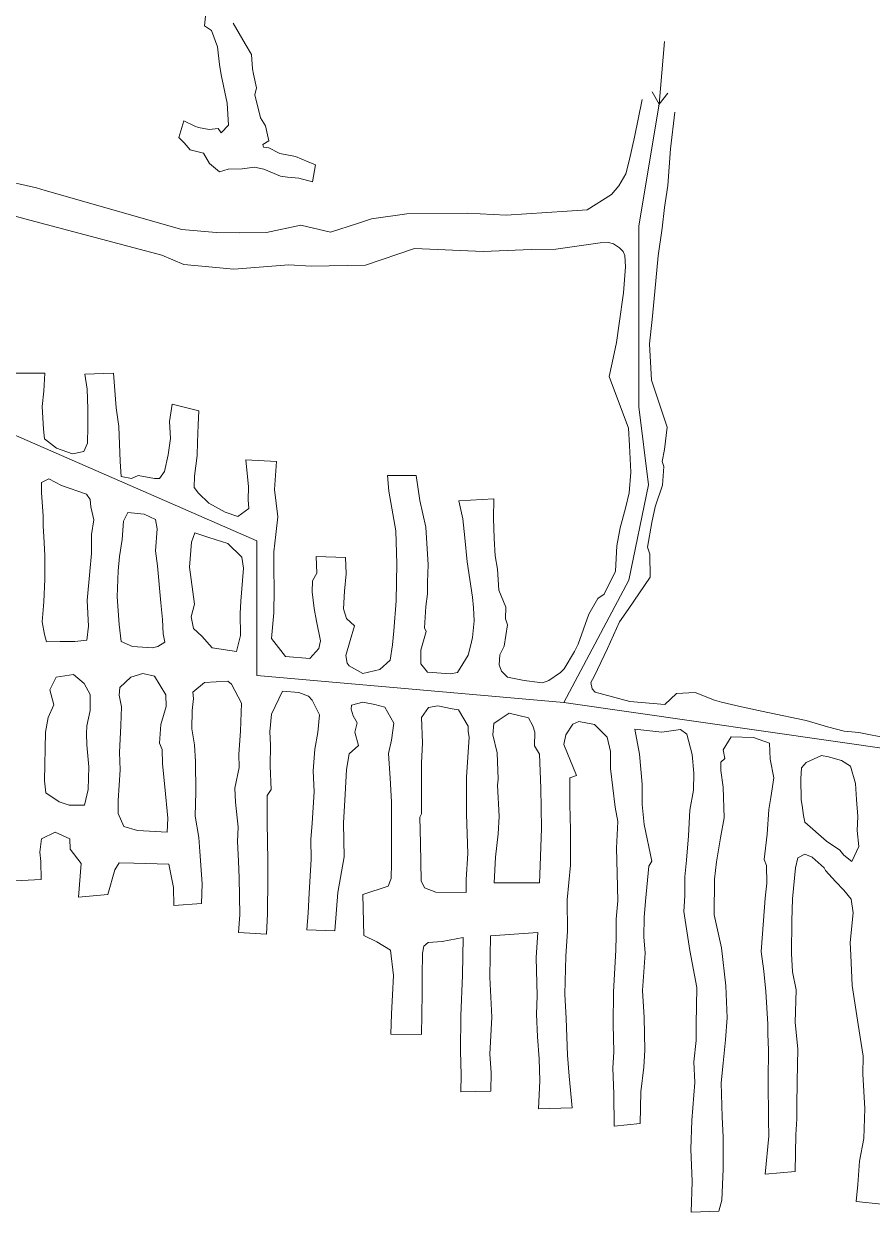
# Model space of a CAD drawing. Header units: metres. Extents: x 539110 to 539811, y 4477565 to 4477875.
# Drawn here: x 539428.6 to 539563.7, y 4477565.4 to 4477754.6 of the extents above; entities that cross this region are included whole.
import ezdxf

# ---------------------------------------------------------------- set-up
doc = ezdxf.new("R2010")
doc.units = ezdxf.units.M
for name, color, linetype, lineweight in [('GEOFENCE', 3, 'Continuous', 0), ('INIT_COORD', 5, 'Continuous', 0), ('KAT_1420', 15, 'Continuous', 0), ('KAT_1430', 225, 'Continuous', 0), ('TEXT_BLUE', 152, 'Continuous', 0)]:
    doc.layers.add(name, color=color, linetype=linetype, lineweight=lineweight)

# ---------------------------------------------------------------- blocks, each defined once
blk = doc.blocks.new('162')
at = {"layer": 'TEXT_BLUE'}
for p, q in [((0, 2.1875, 1435.6234), (0, -2.8125, 1435.6234)), ((0, -2.8125, 1435.6234), (-0.625, -1.875, 1435.6234)), ((0, -2.8125, 1435.6234), (0.625, -1.875, 1435.6234))]:
    blk.add_line(p, q, dxfattribs=at)

msp = doc.modelspace()

# ---------------------------------------------------------------- linework, layer by layer
at = {"layer": 'GEOFENCE'}
for p, q in [((539529.8, 4477741.77, 2871.25), (539526.6, 4477722.41, 1437.72)), ((539526.6, 4477722.41, 1437.72), (539526.55, 4477693.6)), ((539465.73, 4477672.24), (539391.9, 4477704.48)), ((539526.55, 4477693.6), (539528.13, 4477681.16)), ((539524.96, 4477665.99, 1431.37), (539528.13, 4477681.16)), ((539465.73, 4477650.83), (539465.73, 4477672.24)), ((539514.64, 4477646.54), (539524.96, 4477665.99, 1431.37)), ((539514.64, 4477646.54), (539465.73, 4477650.83)), ((539514.64, 4477646.54), (539569.26, 4477638.67))]:
    msp.add_line(p, q, dxfattribs=at)
at = {"layer": 'INIT_COORD'}
msp.add_point((539529.72, 4477741.51, 1440.03), dxfattribs=at)
at = {"layer": 'KAT_1420'}
for p, q in [((539457.71, 4477757.32, 1426.27), (539457.39, 4477754.24, 1426.45)), ((539457.39, 4477754.24, 1426.45), (539458.51, 4477753.49, 1426.55)), ((539463.89, 4477751.37, 1427.25), (539461.99, 4477754.64, 1426.57)), ((539458.51, 4477753.49, 1426.55), (539459.48, 4477750.92, 1426.95)), ((539459.48, 4477750.92, 1426.95), (539459.78, 4477748.09, 1427.5)), ((539464.88, 4477749.67, 1427.42), (539463.89, 4477751.37, 1427.25)), ((539465.04, 4477747.42, 1427.65), (539464.88, 4477749.67, 1427.42)), ((539459.78, 4477748.09, 1427.5), (539460.08, 4477746.45, 1429.72)), ((539465.23, 4477746.53, 1427.93), (539465.04, 4477747.42, 1427.65)), ((539460.08, 4477746.45, 1429.72), (539461.04, 4477741.93, 1428.2)), ((539465.66, 4477744.37, 1428.13), (539465.23, 4477746.53, 1427.93)), ((539465.41, 4477743.27, 1428.2), (539465.66, 4477744.37, 1428.13)), ((539466.3, 4477739.57, 1428.4), (539465.41, 4477743.27, 1428.2)), ((539461.24, 4477738.41, 1428.76), (539461.04, 4477741.93, 1428.2)), ((539453.32, 4477736.49, 1428.9), (539454.12, 4477739.11, 1428.9)), ((539454.12, 4477739.11, 1428.9), (539455.86, 4477738.29, 1429.18)), ((539467.1, 4477738.33, 1438.5), (539466.3, 4477739.57, 1428.4)), ((539455.86, 4477738.29, 1429.18), (539456.46, 4477738.06, 1429.07)), ((539458.14, 4477737.72, 1428.94), (539456.46, 4477738.06, 1429.07)), ((539459.57, 4477737.9, 1428.88), (539458.14, 4477737.72, 1428.94)), ((539460.07, 4477737.22, 1428.76), (539459.57, 4477737.9, 1428.88)), ((539460.07, 4477737.22, 1428.76), (539461.24, 4477738.41, 1428.76)), ((539467.67, 4477735.96, 1428.3), (539467.1, 4477738.33, 1438.5)), ((539454.17, 4477735.6, 1428.9), (539453.32, 4477736.49, 1428.9)), ((539455.11, 4477734.51, 1428.8), (539454.17, 4477735.6, 1428.9)), ((539466.72, 4477735.34, 1428.3), (539467.67, 4477735.96, 1428.3)), ((539466.72, 4477735.34, 1428.3), (539466.8, 4477734.94, 1428.58)), ((539457.22, 4477733.97, 1428.8), (539455.11, 4477734.51, 1428.8)), ((539458.21, 4477732.32, 1428.8), (539457.22, 4477733.97, 1428.8)), ((539466.8, 4477734.94, 1428.58), (539467.64, 4477734.82, 1428.55)), ((539467.64, 4477734.82, 1428.55), (539469.41, 4477733.93, 1428.55)), ((539469.41, 4477733.93, 1428.55), (539471.91, 4477733.42, 1428.55)), ((539471.91, 4477733.42, 1428.55), (539473.94, 4477732.61, 1428.55)), ((539414.81, 4477732.06, 1428.09), (539430.65, 4477728.45, 1429.79)), ((539459.78, 4477730.98, 1428.76), (539458.21, 4477732.32, 1428.8)), ((539465.37, 4477731.72, 1428.55), (539463.4, 4477731.46, 1428.76)), ((539466.83, 4477731.43, 1428.55), (539465.37, 4477731.72, 1428.55)), ((539475.1, 4477732.1, 1428.55), (539473.94, 4477732.61, 1428.55)), ((539474.6, 4477729.41, 1428.55), (539475.1, 4477732.1, 1428.55)), ((539461.15, 4477731.4, 1428.76), (539459.78, 4477730.98, 1428.76)), ((539463.4, 4477731.46, 1428.76), (539461.15, 4477731.4, 1428.76)), ((539469.49, 4477730.3, 1428.55), (539466.83, 4477731.43, 1428.55)), ((539470.6, 4477730.13, 1428.55), (539469.49, 4477730.3, 1428.55)), ((539472.42, 4477730, 1428.65), (539470.6, 4477730.13, 1428.55)), ((539472.42, 4477730, 1428.65), (539474.6, 4477729.41, 1428.55)), ((539432.05, 4477728.05, 1430.01), (539430.65, 4477728.45, 1429.79)), ((539429.59, 4477723.32, 1430.06), (539421.86, 4477725.38, 1428.97)), ((539427.21, 4477698.96, 1427.15), (539431.99, 4477698.97, 1427.06)), ((539431.99, 4477698.97, 1427.06), (539431.84, 4477696.08, 1427.07)), ((539438.36, 4477698.77, 1427.1), (539442.9, 4477698.95, 1427.34)), ((539438.74, 4477696.41, 1427.27), (539438.36, 4477698.77, 1427.1)), ((539442.9, 4477698.95, 1427.34), (539443.33, 4477693.45, 1427.17)), ((539524.91, 4477690.19, 1434.05), (539521.85, 4477698.43, 1433.35)), ((539531.1, 4477690.35, 1434.1), (539528.59, 4477697.81, 1433.23)), ((539431.84, 4477696.08, 1427.07), (539431.57, 4477693.63, 1427.21)), ((539438.83, 4477693.25, 1427.41), (539438.74, 4477696.41, 1427.27)), ((539451.81, 4477691.23, 1427.44), (539452.28, 4477693.99, 1427.26)), ((539452.28, 4477693.99, 1427.26), (539456.52, 4477692.94, 1427.37)), ((539431.74, 4477690.05, 1427.1), (539431.57, 4477693.63, 1427.21)), ((539438.84, 4477690.46, 1427.46), (539438.83, 4477693.25, 1427.41)), ((539443.33, 4477693.45, 1427.17), (539443.76, 4477690.45, 1427.46)), ((539456.52, 4477692.94, 1427.37), (539456.37, 4477690.73, 1427.35)), ((539431.92, 4477688.49, 1427.23), (539431.74, 4477690.05, 1427.1)), ((539438.76, 4477687.83, 1427.19), (539438.84, 4477690.46, 1427.46)), ((539443.96, 4477684.91, 1427.81), (539443.76, 4477690.45, 1427.46)), ((539452, 4477688.57, 1427.11), (539451.81, 4477691.23, 1427.44)), ((539456.29, 4477687.96, 1427.21), (539456.37, 4477690.73, 1427.35)), ((539525.1, 4477687.44, 1432.85), (539524.91, 4477690.19, 1434.05)), ((539531.1, 4477690.35, 1434.1), (539530.66, 4477686.81, 1432.85)), ((539433.83, 4477687.01, 1427.29), (539431.92, 4477688.49, 1427.23)), ((539451.61, 4477685.96, 1427.2), (539452, 4477688.57, 1427.11)), ((539436.37, 4477686.08, 1427.37), (539433.83, 4477687.01, 1427.29)), ((539438.17, 4477686.49, 1427.15), (539436.37, 4477686.08, 1427.37)), ((539438.17, 4477686.49, 1427.15), (539438.76, 4477687.83, 1427.19)), ((539456.29, 4477687.96, 1427.21), (539456.21, 4477685.83, 1427.53)), ((539525.3, 4477683.18, 1432.85), (539525.1, 4477687.44, 1432.85)), ((539530.66, 4477686.81, 1432.85), (539530.27, 4477684.87, 1432.85)), ((539444.12, 4477682.51, 1427.36), (539443.96, 4477684.91, 1427.81)), ((539451.61, 4477685.96, 1427.2), (539451.01, 4477683.29, 1427.2)), ((539456.21, 4477685.83, 1427.53), (539455.79, 4477682.56, 1427.57)), ((539464.41, 4477680.83, 1428.24), (539464.01, 4477685.13, 1428.11)), ((539464.01, 4477685.13, 1428.11), (539468.89, 4477684.86, 1428)), ((539468.89, 4477684.86, 1428), (539468.57, 4477680.44, 1428.26)), ((539530.27, 4477684.87, 1432.85), (539530.54, 4477684.11, 1432.85)), ((539445.77, 4477682.19, 1427.36), (539444.12, 4477682.51, 1427.36)), ((539446.82, 4477682.64, 1427.36), (539445.77, 4477682.19, 1427.36)), ((539449.45, 4477682.16, 1427.36), (539446.82, 4477682.64, 1427.36)), ((539451.01, 4477683.29, 1427.2), (539450.22, 4477682.2, 1427.36)), ((539455.79, 4477682.56, 1427.57), (539455.77, 4477680.77, 1427.35)), ((539486.77, 4477680.15, 1428.37), (539486.56, 4477682.68, 1428.23)), ((539486.56, 4477682.68, 1428.23), (539491.1, 4477682.66, 1428.24)), ((539491.1, 4477682.66, 1428.24), (539491.71, 4477678.67, 1428.29)), ((539525.03, 4477679.89, 1432.85), (539525.3, 4477683.18, 1432.85)), ((539530.54, 4477684.11, 1432.85), (539530.34, 4477681.13, 1432.85)), ((539431.44, 4477681.54, 1427.15), (539431.42, 4477679.88, 1427.17)), ((539432.62, 4477682.14, 1427.14), (539431.44, 4477681.54, 1427.15)), ((539434.65, 4477681.04, 1427.3), (539432.62, 4477682.14, 1427.14)), ((539438.62, 4477679.67, 1427.42), (539434.65, 4477681.04, 1427.3)), ((539450.22, 4477682.2, 1427.36), (539449.45, 4477682.16, 1427.36)), ((539455.77, 4477680.77, 1427.35), (539456.44, 4477679.85, 1428.2)), ((539464.35, 4477678.77, 1428.09), (539464.41, 4477680.83, 1428.24)), ((539468.57, 4477680.44, 1428.26), (539469.06, 4477676.08, 1428.22)), ((539530.34, 4477681.13, 1432.85), (539529.17, 4477677.69, 1432.56)), ((539431.42, 4477679.88, 1427.17), (539431.72, 4477676.21, 1427.34)), ((539439.17, 4477678.85, 1427.39), (539438.62, 4477679.67, 1427.42)), ((539439.3, 4477677.66, 1427.22), (539439.17, 4477678.85, 1427.39)), ((539456.44, 4477679.85, 1428.2), (539458.12, 4477678.25, 1428.2)), ((539464.44, 4477677.41, 1428.19), (539464.35, 4477678.77, 1428.09)), ((539487.89, 4477673.86, 1428.26), (539486.77, 4477680.15, 1428.37)), ((539491.71, 4477678.67, 1428.29), (539492.67, 4477674.42, 1428.26)), ((539497.93, 4477678.64, 1428.74), (539503.49, 4477678.94, 1428.62)), ((539498.57, 4477675.78, 1428.75), (539497.93, 4477678.64, 1428.74)), ((539503.49, 4477678.94, 1428.62), (539503.45, 4477675.85, 1428.52)), ((539524.43, 4477677.47, 1432.51), (539525.03, 4477679.89, 1432.85)), ((539439.77, 4477675.62, 1427.45), (539439.3, 4477677.66, 1427.22)), ((539444.53, 4477675.39, 1427.45), (539445.22, 4477676.75, 1427.36)), ((539445.22, 4477676.75, 1427.36), (539447.78, 4477676.52, 1427.36)), ((539458.12, 4477678.25, 1428.2), (539460.7, 4477676.81, 1428.2)), ((539460.7, 4477676.81, 1428.2), (539462.7, 4477676.13, 1428.35)), ((539462.7, 4477676.13, 1428.35), (539464.44, 4477677.41, 1428.19)), ((539523.61, 4477674.3, 1432.24), (539524.43, 4477677.47, 1432.51)), ((539529.17, 4477677.69, 1432.56), (539528.64, 4477675.16, 1432.35)), ((539431.7, 4477674.59, 1427.34), (539431.72, 4477676.21, 1427.34)), ((539439.77, 4477675.62, 1427.45), (539439.39, 4477673.29, 1427.45)), ((539444.31, 4477672.45, 1427.45), (539444.53, 4477675.39, 1427.45)), ((539447.78, 4477676.52, 1427.36), (539449.58, 4477675.64, 1427.36)), ((539449.58, 4477675.64, 1427.36), (539449.89, 4477674.17, 1427.36)), ((539469.06, 4477676.08, 1428.22), (539468.75, 4477673.27, 1428.42)), ((539498.88, 4477672.74, 1428.49), (539498.57, 4477675.78, 1428.75)), ((539503.45, 4477675.85, 1428.52), (539503.54, 4477672.64, 1428.44)), ((539528.64, 4477675.16, 1432.35), (539527.95, 4477671.23, 1432.02)), ((539431.8, 4477672.94, 1427.3), (539431.7, 4477674.59, 1427.34)), ((539431.8, 4477672.94, 1427.3), (539432, 4477669.94, 1427.14)), ((539439.39, 4477673.29, 1427.45), (539439.43, 4477670.25, 1427.45)), ((539449.89, 4477674.17, 1427.36), (539449.61, 4477670.67, 1427.3)), ((539455.85, 4477673.53, 1428), (539455.36, 4477672.07, 1427.35)), ((539458.1, 4477672.77, 1428.2), (539455.85, 4477673.53, 1428)), ((539468.75, 4477673.27, 1428.42), (539468.46, 4477670.49, 1428.45)), ((539488.03, 4477668.58, 1428.26), (539487.89, 4477673.86, 1428.26)), ((539492.67, 4477674.42, 1428.26), (539493.03, 4477668.46, 1428.16)), ((539523.05, 4477671.48, 1431.77), (539523.61, 4477674.3, 1432.24)), ((539443.85, 4477669.77, 1427.45), (539444.31, 4477672.45, 1427.45)), ((539455.36, 4477672.07, 1427.35), (539455.01, 4477668.05, 1427.28)), ((539461.11, 4477671.84, 1428.49), (539458.1, 4477672.77, 1428.2)), ((539463.37, 4477669.67, 1428.5), (539461.11, 4477671.84, 1428.49)), ((539499.22, 4477668.9, 1428.4), (539498.88, 4477672.74, 1428.49)), ((539503.54, 4477672.64, 1428.44), (539503.7, 4477669.86, 1428.38)), ((539522.85, 4477667.42, 1431.46), (539523.05, 4477671.48, 1431.77)), ((539527.95, 4477671.23, 1432.02), (539528.32, 4477670.15, 1431.84)), ((539432, 4477669.94, 1427.14), (539431.99, 4477666.15, 1427.16)), ((539439.43, 4477670.25, 1427.45), (539439.15, 4477667.37, 1427.45)), ((539443.66, 4477667.46, 1427.45), (539443.85, 4477669.77, 1427.45)), ((539449.91, 4477668.3, 1427.45), (539449.61, 4477670.67, 1427.3)), ((539463.6, 4477667.88, 1428.42), (539463.37, 4477669.67, 1428.5)), ((539468.46, 4477670.49, 1428.45), (539468.42, 4477667.83, 1428.26)), ((539475.32, 4477667.11, 1428.65), (539475.18, 4477669.75, 1428.35)), ((539475.18, 4477669.75, 1439.16), (539479.85, 4477669.62, 1428.5)), ((539479.85, 4477669.62, 1428.5), (539479.97, 4477667, 1428.68)), ((539503.7, 4477669.86, 1428.38), (539504.09, 4477667.73, 1428.3)), ((539528.32, 4477670.15, 1431.84), (539528.37, 4477666.47, 1431.38)), ((539439.15, 4477667.37, 1427.45), (539438.72, 4477662.74, 1427.47)), ((539443.52, 4477663.36, 1427.32), (539443.66, 4477667.46, 1427.45)), ((539449.91, 4477668.3, 1427.45), (539450.44, 4477662.37, 1427.32)), ((539455.81, 4477662.2, 1427.29), (539455.01, 4477668.05, 1427.28)), ((539463.21, 4477662.65, 1428.46), (539463.6, 4477667.88, 1428.42)), ((539468.42, 4477667.83, 1428.26), (539468.5, 4477664.47, 1428.24)), ((539487.92, 4477662.68, 1428.32), (539488.03, 4477668.58, 1428.26)), ((539493.03, 4477668.46, 1428.16), (539492.93, 4477665.67, 1428.21)), ((539500.08, 4477663.27, 1428.74), (539499.22, 4477668.9, 1428.4)), ((539504.09, 4477667.73, 1428.3), (539504.26, 4477664.38, 1428.74)), ((539521.06, 4477663.74, 1431.08), (539522.85, 4477667.42, 1431.46)), ((539431.99, 4477666.15, 1427.16), (539431.82, 4477662.57, 1427.39)), ((539474.54, 4477664.16, 1428.49), (539474.62, 4477665.89, 1428.55)), ((539474.62, 4477665.89, 1428.55), (539475.32, 4477667.11, 1428.65)), ((539479.97, 4477667, 1428.68), (539479.72, 4477664.23, 1428.56)), ((539492.93, 4477665.67, 1428.21), (539492.93, 4477663.84, 1428.23)), ((539528.37, 4477666.47, 1431.38), (539524.89, 4477661.32, 1431.12)), ((539468.5, 4477664.47, 1428.24), (539468.42, 4477660.79, 1428.05)), ((539474.87, 4477661.5, 1428.52), (539474.54, 4477664.16, 1428.49)), ((539479.72, 4477664.23, 1428.56), (539479.56, 4477661.43, 1428.65)), ((539492.93, 4477663.84, 1428.23), (539492.64, 4477661.78, 1428.35)), ((539505.41, 4477661.69, 1428.56), (539504.26, 4477664.38, 1428.74)), ((539520.07, 4477663.05, 1430.91), (539521.06, 4477663.74, 1431.08)), ((539431.82, 4477662.57, 1427.39), (539431.57, 4477659.38, 1427.35)), ((539438.93, 4477658.68, 1427.31), (539438.72, 4477662.74, 1427.47)), ((539443.52, 4477663.36, 1427.32), (539443.83, 4477658.95, 1427.49)), ((539450.44, 4477662.37, 1427.32), (539450.72, 4477659.75, 1427.3)), ((539455.3, 4477660.14, 1427.41), (539455.81, 4477662.2, 1427.29)), ((539463.11, 4477660.67, 1428.05), (539463.21, 4477662.65, 1428.46)), ((539474.87, 4477661.5, 1428.52), (539475.23, 4477659.47, 1428.61)), ((539487.55, 4477657.93, 1428.41), (539487.92, 4477662.68, 1428.32)), ((539492.64, 4477661.78, 1428.35), (539492.46, 4477658.41, 1428.54)), ((539500.08, 4477663.27, 1428.74), (539500.24, 4477661.6, 1443.56)), ((539500.37, 4477659.52, 1428.45), (539500.24, 4477661.6, 1428.28)), ((539505.41, 4477661.69, 1428.56), (539505.34, 4477659.85, 1428.31)), ((539518.63, 4477660.6, 1430.74), (539520.07, 4477663.05, 1430.91)), ((539450.72, 4477659.75, 1427.3), (539450.84, 4477657.47, 1427.37)), ((539455.64, 4477658.29, 1427.37), (539455.3, 4477660.14, 1427.41)), ((539463.13, 4477657.18, 1428.05), (539463.11, 4477660.67, 1428.05)), ((539468.42, 4477660.79, 1428.05), (539468.06, 4477656.71, 1428.05)), ((539480, 4477659.9, 1428.59), (539479.56, 4477661.43, 1428.65)), ((539481.28, 4477658.74, 1428.79), (539480, 4477659.9, 1428.59)), ((539505.34, 4477659.85, 1428.31), (539505.64, 4477658.87, 1428.3)), ((539516.94, 4477655.82, 1429.3), (539518.63, 4477660.6, 1430.74)), ((539524.89, 4477661.32, 1431.12), (539523.51, 4477659.37, 1430.8)), ((539431.57, 4477659.38, 1427.35), (539431.93, 4477657.32, 1427.43)), ((539438.64, 4477656.44, 1427.38), (539438.93, 4477658.68, 1427.31)), ((539444.12, 4477656.23, 1427.45), (539443.83, 4477658.95, 1427.49)), ((539455.64, 4477658.29, 1427.37), (539456.97, 4477657.08, 1427.34)), ((539475.23, 4477659.47, 1428.61), (539475.88, 4477656.32, 1428.46)), ((539480.61, 4477656.4, 1428.76), (539481.28, 4477658.74, 1428.79)), ((539487.33, 4477655.7, 1428.71), (539487.55, 4477657.93, 1428.41)), ((539492.73, 4477657.83, 1428.41), (539491.88, 4477654.86, 1428.82)), ((539492.46, 4477658.41, 1428.54), (539492.73, 4477657.83, 1428.41)), ((539500.06, 4477656.87, 1428.34), (539500.37, 4477659.52, 1428.45)), ((539505.64, 4477658.87, 1428.3), (539505.13, 4477655.49, 1429.63)), ((539521.58, 4477655.11, 1430.31), (539523.51, 4477659.37, 1430.8)), ((539432.25, 4477656.18, 1427.43), (539431.93, 4477657.32, 1427.43)), ((539434.4, 4477656.21, 1427.52), (539432.25, 4477656.18, 1427.43)), ((539436.74, 4477656.23, 1427.6), (539434.4, 4477656.21, 1427.52)), ((539438.64, 4477656.44, 1427.38), (539436.74, 4477656.23, 1427.6)), ((539445.93, 4477655.46, 1427.36), (539444.12, 4477656.23, 1427.45)), ((539451.11, 4477656.1, 1427.24), (539449.95, 4477655.46, 1427.23)), ((539451.11, 4477656.1, 1427.24), (539450.84, 4477657.47, 1427.37)), ((539458.62, 4477655.23, 1427.37), (539456.97, 4477657.08, 1427.34)), ((539462.49, 4477654.65, 1428.1), (539463.13, 4477657.18, 1428.05)), ((539468.06, 4477656.71, 1428.05), (539470.29, 4477653.83, 1427.85)), ((539475.88, 4477656.32, 1428.46), (539475.63, 4477655.12, 1428.36)), ((539479.92, 4477654, 1428.6), (539480.61, 4477656.4, 1428.76)), ((539499.79, 4477655.49, 1428.62), (539500.06, 4477656.87, 1428.34)), ((539516.32, 4477654.65, 1430.11), (539516.94, 4477655.82, 1429.3)), ((539445.93, 4477655.46, 1427.36), (539449.1, 4477655.22, 1427.18)), ((539449.95, 4477655.46, 1427.23), (539449.1, 4477655.22, 1427.18)), ((539462.49, 4477654.65, 1428.1), (539458.62, 4477655.23, 1427.37)), ((539474.18, 4477653.51, 1428.15), (539475.63, 4477655.12, 1428.36)), ((539479.92, 4477654, 1428.6), (539480.1, 4477652.8, 1428.43)), ((539486.98, 4477653.28, 1428.51), (539487.33, 4477655.7, 1428.71)), ((539491.88, 4477654.86, 1428.82), (539491.85, 4477652.67, 1428.81)), ((539499.37, 4477654.05, 1428.58), (539497.71, 4477651.3, 1428.65)), ((539499.37, 4477654.05, 1428.58), (539499.79, 4477655.49, 1428.62)), ((539504.46, 4477654.12, 1428.49), (539504.33, 4477652.53, 1428.63)), ((539505.13, 4477655.49, 1429.63), (539504.46, 4477654.12, 1428.49)), ((539514.68, 4477651.86, 1429.3), (539516.32, 4477654.65, 1430.11)), ((539521.58, 4477655.11, 1430.31), (539519.46, 4477650.68, 1429.57)), ((539470.29, 4477653.83, 1427.85), (539474.18, 4477653.51, 1428.15)), ((539480.1, 4477652.8, 1428.43), (539480.46, 4477652.36, 1428.36)), ((539480.46, 4477652.36, 1428.36), (539482.64, 4477651.15, 1428.52)), ((539485.34, 4477651.75, 1428.54), (539486.98, 4477653.28, 1428.51)), ((539491.85, 4477652.67, 1428.81), (539492.93, 4477651.36, 1428.64)), ((539504.68, 4477651.49, 1428.65), (539504.33, 4477652.53, 1428.63)), ((539432.78, 4477648.52, 1427.66), (539433.76, 4477650.56, 1427.58)), ((539433.76, 4477650.56, 1427.58), (539436.53, 4477650.96, 1427.48)), ((539436.53, 4477650.96, 1427.48), (539438.26, 4477649.55, 1427.72)), ((539443.94, 4477648.89, 1427.67), (539445.65, 4477650.56, 1427.57)), ((539445.65, 4477650.56, 1427.57), (539447.57, 4477651.14, 1427.23)), ((539447.57, 4477651.14, 1427.23), (539449.43, 4477650.71, 1427.43)), ((539449.43, 4477650.71, 1427.43), (539451.23, 4477647.73, 1427.91)), ((539482.64, 4477651.15, 1428.52), (539485.34, 4477651.75, 1428.54)), ((539492.93, 4477651.36, 1428.64), (539496.57, 4477651.07, 1428.59)), ((539496.57, 4477651.07, 1428.59), (539497.71, 4477651.3, 1428.65)), ((539505.64, 4477650.54, 1428.6), (539504.68, 4477651.49, 1428.65)), ((539508.31, 4477650.02, 1428.66), (539505.64, 4477650.54, 1428.6)), ((539512.24, 4477650.02, 1429.04), (539514.11, 4477651.28, 1429.17)), ((539514.11, 4477651.28, 1429.17), (539514.68, 4477651.86, 1429.3)), ((539519.46, 4477650.68, 1429.57), (539518.92, 4477649.72, 1429.39)), ((539433.39, 4477646.15, 1427.72), (539432.78, 4477648.52, 1427.66)), ((539438.26, 4477649.55, 1427.72), (539439.18, 4477647.79, 1427.72)), ((539443.8, 4477647.71, 1427.52), (539443.94, 4477648.89, 1427.67)), ((539455.56, 4477648.19, 1427.74), (539457.4, 4477649.71, 1427.91)), ((539457.4, 4477649.71, 1427.91), (539461.11, 4477649.91, 1427.76)), ((539461.11, 4477649.91, 1427.76), (539461.69, 4477649.43, 1428.03)), ((539463.29, 4477646.43, 1428.19), (539461.69, 4477649.43, 1428.03)), ((539469.82, 4477648.33, 1427.89), (539468.1, 4477644.64, 1428.35)), ((539469.82, 4477648.33, 1427.89), (539472.43, 4477648.12, 1427.93)), ((539508.31, 4477650.02, 1428.66), (539511.25, 4477649.66, 1428.93)), ((539511.25, 4477649.66, 1428.93), (539512.24, 4477650.02, 1429.04)), ((539518.92, 4477649.72, 1429.39), (539519.13, 4477648.71, 1429.04)), ((539519.13, 4477648.71, 1429.04), (539519.61, 4477648.14, 1429.02)), ((539439.18, 4477647.79, 1427.72), (539439.17, 4477645.23, 1427.57)), ((539444.16, 4477645.83, 1427.53), (539443.8, 4477647.71, 1427.52)), ((539451.32, 4477645.87, 1427.54), (539451.23, 4477647.73, 1427.91)), ((539455.44, 4477645.24, 1427.73), (539455.65, 4477647.15, 1427.69)), ((539455.65, 4477647.15, 1427.69), (539455.56, 4477648.19, 1427.74)), ((539463.16, 4477641.96, 1428.27), (539463.29, 4477646.43, 1428.19)), ((539473.99, 4477647.54, 1427.95), (539472.43, 4477648.12, 1427.93)), ((539474.55, 4477646.91, 1428.04), (539473.99, 4477647.54, 1427.95)), ((539475.74, 4477644.54, 1428.18), (539474.55, 4477646.91, 1428.04)), ((539482.6, 4477646.58, 1428.21), (539480.83, 4477646.12, 1428.25)), ((539482.6, 4477646.58, 1428.21), (539484.52, 4477646.22, 1428.41)), ((539519.61, 4477648.14, 1429.02), (539525.14, 4477646.69, 1429.08)), ((539525.14, 4477646.69, 1429.08), (539530.7, 4477646.22, 1429.24)), ((539532.55, 4477647.96, 1428.94), (539530.7, 4477646.22, 1429.24)), ((539532.55, 4477647.96, 1428.94), (539535.55, 4477648.12, 1428.81)), ((539535.55, 4477648.12, 1428.81), (539538.62, 4477646.89, 1428.8)), ((539539.72, 4477646.55, 1429.15), (539538.62, 4477646.89, 1428.8)), ((539542.94, 4477645.82, 1429.12), (539539.72, 4477646.55, 1429.15)), ((539432.5, 4477644.14, 1427.79), (539433.39, 4477646.15, 1427.72)), ((539439.17, 4477645.23, 1427.57), (539438.67, 4477642.82, 1427.83)), ((539444.06, 4477642.87, 1427.74), (539444.16, 4477645.83, 1427.53)), ((539450.44, 4477643.01, 1427.63), (539451.32, 4477645.87, 1427.54)), ((539455.44, 4477645.24, 1427.73), (539455.37, 4477642.31, 1427.84)), ((539468.1, 4477644.64, 1428.35), (539467.8, 4477641.83, 1428.22)), ((539475.74, 4477644.54, 1428.18), (539475.44, 4477641.72, 1428.46)), ((539480.83, 4477646.12, 1428.25), (539480.77, 4477645.44, 1428.32)), ((539480.77, 4477645.44, 1428.32), (539481.06, 4477644.41, 1428.32)), ((539486.14, 4477645.77, 1428.45), (539484.52, 4477646.22, 1428.41)), ((539487.55, 4477643.22, 1428.55), (539486.14, 4477645.77, 1428.45)), ((539493.08, 4477645.7, 1428.66), (539491.94, 4477644.14, 1428.58)), ((539494.57, 4477645.97, 1428.62), (539493.08, 4477645.7, 1428.66)), ((539496.87, 4477645.53, 1428.53), (539494.57, 4477645.97, 1428.62)), ((539497.83, 4477645.37, 1428.54), (539496.87, 4477645.53, 1428.53)), ((539497.83, 4477645.37, 1428.54), (539499.38, 4477642.77, 1428.55)), ((539504.32, 4477643.76, 1428.46), (539505.93, 4477644.82, 1428.51)), ((539505.93, 4477644.82, 1428.51), (539508.98, 4477644.1, 1428.48)), ((539547.11, 4477644.91, 1429.01), (539542.94, 4477645.82, 1429.12)), ((539553.24, 4477643.65, 1428.93), (539547.11, 4477644.91, 1429.01)), ((539432.08, 4477641.8, 1427.79), (539432.5, 4477644.14, 1427.79)), ((539438.67, 4477642.82, 1427.83), (539438.61, 4477641.53, 1427.93)), ((539443.87, 4477638.55, 1427.92), (539444.06, 4477642.87, 1427.74)), ((539450.44, 4477643.01, 1427.63), (539450.24, 4477640.02, 1427.75)), ((539481.06, 4477644.41, 1428.32), (539481.74, 4477643.3, 1428.42)), ((539481.33, 4477641.78, 1428.44), (539481.74, 4477643.3, 1428.42)), ((539487.55, 4477643.22, 1428.55), (539487.18, 4477640.55, 1428.73)), ((539492.11, 4477640.11, 1428.56), (539491.94, 4477644.14, 1428.58)), ((539499.38, 4477642.77, 1428.55), (539499.37, 4477641.92, 1428.53)), ((539503.33, 4477641.38, 1428.7), (539503.47, 4477643.19, 1428.51)), ((539503.47, 4477643.19, 1428.51), (539504.32, 4477643.76, 1428.46)), ((539508.98, 4477644.1, 1428.48), (539509.72, 4477642.8, 1428.58)), ((539509.72, 4477642.8, 1428.58), (539510.02, 4477641.82, 1428.67)), ((539514.97, 4477641.39, 1428.75), (539516.06, 4477643.05, 1428.87)), ((539516.06, 4477643.05, 1428.87), (539517.01, 4477643.47, 1428.8)), ((539517.01, 4477643.47, 1428.8), (539519.53, 4477643.01, 1429.05)), ((539519.53, 4477643.01, 1429.05), (539521.52, 4477641.02, 1429.07)), ((539556.6, 4477642.64, 1428.96), (539553.24, 4477643.65, 1428.93)), ((539559.29, 4477641.97, 1428.72), (539556.6, 4477642.64, 1428.96)), ((539431.9, 4477634.05, 1428.11), (539432.08, 4477641.8, 1427.79)), ((539438.61, 4477641.53, 1427.93), (539438.68, 4477639.8, 1427.93)), ((539455.81, 4477639.77, 1427.92), (539455.37, 4477642.31, 1427.84)), ((539462.87, 4477638.28, 1428.71), (539463.16, 4477641.96, 1428.27)), ((539467.8, 4477641.83, 1428.22), (539467.91, 4477639.79, 1428.67)), ((539475.44, 4477641.72, 1428.46), (539474.98, 4477639.1, 1428.34)), ((539481.95, 4477639.67, 1428.27), (539481.33, 4477641.78, 1428.44)), ((539499.54, 4477641, 1428.84), (539499.15, 4477634.64, 1428.98)), ((539499.37, 4477641.92, 1428.53), (539499.54, 4477641, 1428.84)), ((539503.99, 4477638.51, 1428.71), (539503.33, 4477641.38, 1428.7)), ((539510.02, 4477641.82, 1428.67), (539509.95, 4477639.61, 1428.74)), ((539514.65, 4477639.81, 1428.66), (539514.97, 4477641.39, 1428.75)), ((539521.52, 4477641.02, 1429.07), (539522.05, 4477638.74, 1429.15)), ((539530.26, 4477641.79, 1428.89), (539525.92, 4477642.27, 1428.94)), ((539526.7, 4477638.3, 1429), (539525.92, 4477642.27, 1428.94)), ((539530.26, 4477641.79, 1428.89), (539533.2, 4477642.24, 1428.79)), ((539533.2, 4477642.24, 1428.79), (539534.24, 4477641.5, 1429.08)), ((539535.08, 4477638.22, 1429.24), (539534.24, 4477641.5, 1429.08)), ((539541.3, 4477641.03, 1429.14), (539540, 4477639.01, 1429.12)), ((539541.3, 4477641.03, 1429.14), (539544.82, 4477640.93, 1429.02)), ((539547.38, 4477640.02, 1429), (539544.82, 4477640.93, 1429.02)), ((539559.29, 4477641.97, 1428.72), (539561.6, 4477641.72, 1428.82)), ((539561.6, 4477641.72, 1428.82), (539566.43, 4477640.79, 1428.74)), ((539438.68, 4477639.8, 1427.93), (539438.96, 4477636.29, 1428)), ((539450.66, 4477639.04, 1428.03), (539450.24, 4477640.02, 1427.75)), ((539450.69, 4477636.76, 1428.02), (539450.66, 4477639.04, 1428.03)), ((539455.81, 4477639.77, 1427.92), (539455.97, 4477637.15, 1428.21)), ((539467.91, 4477639.79, 1428.67), (539467.85, 4477636.39, 1428.98)), ((539474.7, 4477635.62, 1428.56), (539474.98, 4477639.1, 1428.34)), ((539480.44, 4477638.36, 1428.4), (539481.95, 4477639.67, 1428.27)), ((539487.18, 4477640.55, 1428.73), (539486.72, 4477638.41, 1428.55)), ((539492.11, 4477640.11, 1428.56), (539491.98, 4477636.84, 1428.48)), ((539509.95, 4477639.61, 1428.74), (539510.73, 4477638.32, 1428.7)), ((539516.66, 4477634.88, 1428.7), (539514.65, 4477639.81, 1428.66)), ((539540, 4477639.01, 1429.12), (539540.25, 4477637.62, 1429.09)), ((539547.38, 4477640.02, 1429), (539547.47, 4477637.5, 1428.88)), ((539443.95, 4477635.8, 1427.95), (539443.87, 4477638.55, 1427.92)), ((539456.04, 4477632.3, 1428.3), (539455.97, 4477637.15, 1428.21)), ((539462.92, 4477636.17, 1428.82), (539462.87, 4477638.28, 1428.71)), ((539480.44, 4477638.36, 1428.4), (539480.04, 4477635.87, 1428.44)), ((539486.72, 4477638.41, 1428.55), (539486.98, 4477634.5, 1428.49)), ((539504.15, 4477634.29, 1428.93), (539503.99, 4477638.51, 1428.71)), ((539510.73, 4477638.32, 1428.7), (539510.99, 4477632.89, 1428.85)), ((539522.05, 4477638.74, 1429.15), (539522.07, 4477635.99, 1428.95)), ((539527.1, 4477633.52, 1428.98), (539526.7, 4477638.3, 1429)), ((539535.34, 4477635.27, 1429.34), (539535.08, 4477638.22, 1429.24)), ((539540.25, 4477637.62, 1429.09), (539539.61, 4477637, 1429.12)), ((539539.61, 4477637, 1429.12), (539539.61, 4477635.69, 1429.25)), ((539547.47, 4477637.5, 1428.88), (539548.08, 4477634.52, 1428.85)), ((539552.48, 4477636.13, 1428.87), (539553.22, 4477636.95, 1428.85)), ((539553.22, 4477636.95, 1428.85), (539555.66, 4477638.09, 1428.68)), ((539556.77, 4477637.85, 1428.7), (539555.66, 4477638.09, 1428.68)), ((539556.77, 4477637.85, 1428.7), (539558.85, 4477637.27, 1428.86)), ((539558.85, 4477637.27, 1428.86), (539560.26, 4477636.38, 1428.98)), ((539438.96, 4477636.29, 1428), (539438.88, 4477632.67, 1428.15)), ((539443.64, 4477630.93, 1427.95), (539443.95, 4477635.8, 1427.95)), ((539450.69, 4477636.76, 1428.02), (539451.07, 4477633.12, 1428.17)), ((539462.92, 4477636.17, 1428.82), (539462.23, 4477632.86, 1428.82)), ((539468.02, 4477632.67, 1428.82), (539467.85, 4477636.39, 1428.98)), ((539474.7, 4477635.62, 1428.56), (539474.85, 4477632.31, 1428.51)), ((539480.04, 4477635.87, 1428.44), (539479.82, 4477631.9, 1428.46)), ((539491.96, 4477631.02, 1428.65), (539491.98, 4477636.84, 1428.48)), ((539522.07, 4477635.99, 1428.95), (539522.83, 4477629.85, 1429.05)), ((539535.34, 4477635.27, 1429.34), (539535.28, 4477632.59, 1429.29)), ((539540.03, 4477633.02, 1429.19), (539539.61, 4477635.69, 1429.25)), ((539552.35, 4477634.37, 1428.96), (539552.48, 4477636.13, 1428.87)), ((539560.26, 4477636.38, 1428.98), (539561.1, 4477633.63, 1428.91)), ((539432.12, 4477632.14, 1428.11), (539431.9, 4477634.05, 1428.11)), ((539451.07, 4477633.12, 1428.17), (539451.58, 4477628.13, 1428.26)), ((539486.98, 4477634.5, 1428.49), (539487.16, 4477630.69, 1428.54)), ((539499.15, 4477634.64, 1428.98), (539499.12, 4477632.27, 1428.53)), ((539504.05, 4477633.36, 1428.75), (539504.15, 4477634.29, 1428.93)), ((539504.32, 4477628.36, 1428.49), (539504.05, 4477633.36, 1428.75)), ((539515.59, 4477630.26, 1428.84), (539515.6, 4477634.54, 1428.7)), ((539515.6, 4477634.54, 1428.7), (539516.66, 4477634.88, 1428.7)), ((539527.1, 4477630.28, 1429.07), (539527.1, 4477633.52, 1428.98)), ((539548.08, 4477634.52, 1428.85), (539547.58, 4477631.4, 1428.85)), ((539552.45, 4477631, 1428.85), (539552.35, 4477634.37, 1428.96)), ((539561.1, 4477633.63, 1428.91), (539561.24, 4477631.06, 1429.05)), ((539434.25, 4477630.71, 1428.11), (539432.12, 4477632.14, 1428.11)), ((539438.28, 4477630.17, 1428.15), (539438.88, 4477632.67, 1428.15)), ((539455.92, 4477628.42, 1428.21), (539456.04, 4477632.3, 1428.3)), ((539462.23, 4477632.86, 1428.82), (539462.33, 4477630.67, 1428.82)), ((539467.38, 4477631.73, 1428.82), (539468.02, 4477632.67, 1428.82)), ((539467.38, 4477627.47, 1429.18), (539467.38, 4477631.73, 1428.82)), ((539474.55, 4477627.32, 1428.44), (539474.85, 4477632.31, 1428.51)), ((539479.82, 4477631.9, 1428.46), (539479.54, 4477627.35, 1428.44)), ((539499.12, 4477632.27, 1428.53), (539499.12, 4477628.75, 1428.65)), ((539510.99, 4477632.89, 1428.85), (539511.1, 4477626.52, 1428.74)), ((539535.28, 4477632.59, 1429.29), (539534.71, 4477629.4, 1429.09)), ((539540.14, 4477628.16, 1429.2), (539540.03, 4477633.02, 1429.19)), ((539547.58, 4477631.4, 1428.85), (539547.29, 4477629.47, 1428.85)), ((539434.25, 4477630.71, 1428.11), (539435.85, 4477630.16, 1428.15)), ((539435.85, 4477630.16, 1428.15), (539438.28, 4477630.17, 1428.15)), ((539443.65, 4477628.87, 1428.77), (539443.64, 4477630.93, 1427.95)), ((539462.33, 4477630.67, 1428.82), (539462.75, 4477626.7, 1429.22)), ((539487.16, 4477630.69, 1428.54), (539487.19, 4477620.95, 1428.8)), ((539491.98, 4477628.8, 1428.59), (539491.96, 4477631.02, 1428.65)), ((539515.68, 4477626.23, 1428.85), (539515.59, 4477630.26, 1428.84)), ((539522.83, 4477629.85, 1429.05), (539523.25, 4477627.56, 1429.01)), ((539527.42, 4477627.12, 1429.17), (539527.1, 4477630.28, 1429.07)), ((539534.71, 4477629.4, 1429.09), (539534.49, 4477625.3, 1429.02)), ((539547.04, 4477625.54, 1429.07), (539547.29, 4477629.47, 1428.85)), ((539552.57, 4477630.11, 1429.08), (539552.45, 4477631, 1428.85)), ((539552.82, 4477628.54, 1429.18), (539552.57, 4477630.11, 1429.08)), ((539561.24, 4477631.06, 1429.05), (539561.46, 4477628.35, 1428.81)), ((539444.54, 4477626.8, 1428.77), (539443.65, 4477628.87, 1428.77)), ((539451.48, 4477625.89, 1428.27), (539451.58, 4477628.13, 1428.26)), ((539456.51, 4477625.01, 1428.57), (539455.92, 4477628.42, 1428.21)), ((539467.44, 4477624.33, 1429.22), (539467.38, 4477627.47, 1429.18)), ((539491.69, 4477628.27, 1428.57), (539491.98, 4477628.8, 1428.59)), ((539491.79, 4477624.12, 1428.73), (539491.69, 4477628.27, 1428.57)), ((539499.12, 4477628.75, 1428.65), (539499.24, 4477625.6, 1428.86)), ((539504.17, 4477625.62, 1428.83), (539504.32, 4477628.36, 1428.49)), ((539523.25, 4477627.56, 1429.01), (539523.02, 4477623.31, 1429.13)), ((539539.57, 4477624.98, 1429.19), (539540.14, 4477628.16, 1429.2)), ((539553.02, 4477627.48, 1429.43), (539552.82, 4477628.54, 1429.18)), ((539553.02, 4477627.48, 1429.43), (539556.46, 4477624.45, 1429.6)), ((539561.37, 4477626.15, 1429.09), (539561.46, 4477628.35, 1428.81)), ((539431.46, 4477624.81, 1428.11), (539433.62, 4477625.86, 1428.15)), ((539433.62, 4477625.86, 1428.15), (539435.96, 4477624.82, 1428.15)), ((539446.76, 4477626.14, 1428.77), (539444.54, 4477626.8, 1428.77)), ((539446.76, 4477626.14, 1428.77), (539451.48, 4477625.89, 1428.27)), ((539462.75, 4477626.7, 1429.22), (539462.66, 4477624.37, 1429.32)), ((539474.32, 4477624.72, 1428.46), (539474.55, 4477627.32, 1428.44)), ((539479.54, 4477627.35, 1428.44), (539479.59, 4477624.53, 1428.47)), ((539499.24, 4477625.6, 1428.86), (539499.35, 4477622.47, 1428.99)), ((539504.17, 4477625.62, 1428.83), (539503.74, 4477621.91, 1429.09)), ((539511.1, 4477626.52, 1428.74), (539510.84, 4477620.54, 1428.56)), ((539515.7, 4477620.64, 1428.79), (539515.68, 4477626.23, 1428.85)), ((539528.63, 4477621.28, 1429.13), (539527.42, 4477627.12, 1429.17)), ((539546.52, 4477621.51, 1429.04), (539547.04, 4477625.54, 1429.07)), ((539561.63, 4477623.62, 1429.06), (539561.37, 4477626.15, 1429.09)), ((539431.19, 4477622.68, 1428.11), (539431.46, 4477624.81, 1428.11)), ((539435.96, 4477624.82, 1428.15), (539435.99, 4477623.15, 1428.15)), ((539456.66, 4477622.8, 1428.56), (539456.51, 4477625.01, 1428.57)), ((539462.66, 4477624.37, 1429.32), (539462.83, 4477621.24, 1429.27)), ((539467.47, 4477621.44, 1429.32), (539467.44, 4477624.33, 1429.22)), ((539474.38, 4477621.58, 1428.49), (539474.32, 4477624.72, 1428.46)), ((539479.59, 4477624.53, 1428.47), (539479.65, 4477621.93, 1428.67)), ((539491.9, 4477618.11, 1428.8), (539491.79, 4477624.12, 1428.73)), ((539534.49, 4477625.3, 1429.02), (539534.18, 4477621.43, 1429.1)), ((539538.93, 4477621.16, 1429.13), (539539.57, 4477624.98, 1429.19)), ((539556.46, 4477624.45, 1429.6), (539558.61, 4477623, 1429.58)), ((539431.34, 4477621.21, 1428.11), (539431.19, 4477622.68, 1428.11)), ((539435.99, 4477623.15, 1428.15), (539437.76, 4477620.89, 1428.27)), ((539456.66, 4477622.8, 1428.56), (539457.03, 4477617.63, 1428.53)), ((539479.65, 4477621.93, 1428.67), (539478.66, 4477616.25, 1428.29)), ((539499.35, 4477622.47, 1428.99), (539499.08, 4477618.32, 1428.99)), ((539503.54, 4477617.8, 1429.07), (539503.74, 4477621.91, 1429.09)), ((539523.02, 4477623.31, 1429.13), (539523.12, 4477619.34, 1428.98)), ((539551.52, 4477620.2, 1429.17), (539551.9, 4477621.79, 1429.16)), ((539551.9, 4477621.79, 1429.16), (539553.01, 4477622.4, 1429.23)), ((539554.18, 4477621.91, 1429.28), (539553.01, 4477622.4, 1429.23)), ((539556.09, 4477620.19, 1429.51), (539554.18, 4477621.91, 1429.28)), ((539558.61, 4477623, 1429.58), (539559.22, 4477622.24, 1429.49)), ((539559.22, 4477622.24, 1429.49), (539560.52, 4477621.22, 1429.57)), ((539560.52, 4477621.22, 1429.57), (539561.63, 4477623.62, 1429.06)), ((539431.38, 4477618.35, 1428.11), (539431.34, 4477621.21, 1428.11)), ((539437.76, 4477620.89, 1428.27), (539437.35, 4477615.55, 1428.77)), ((539442.01, 4477615.94, 1428.77), (539443.13, 4477619.87, 1428.77)), ((539443.13, 4477619.87, 1428.77), (539443.81, 4477620.97, 1428.77)), ((539443.81, 4477620.97, 1428.77), (539446.17, 4477620.92, 1428.77)), ((539446.17, 4477620.92, 1428.77), (539451.72, 4477620.79, 1428.18)), ((539451.72, 4477620.79, 1428.18), (539452.45, 4477617.06, 1428.37)), ((539462.83, 4477621.24, 1429.27), (539462.92, 4477618.61, 1429.26)), ((539467.49, 4477618.58, 1429.08), (539467.47, 4477621.44, 1429.32)), ((539474.08, 4477616.19, 1428.24), (539474.38, 4477621.58, 1428.49)), ((539487.19, 4477620.95, 1428.8), (539487.13, 4477618.5, 1428.8)), ((539510.78, 4477617.8, 1429.03), (539510.84, 4477620.54, 1428.56)), ((539515.16, 4477615.08, 1428.9), (539515.7, 4477620.64, 1428.79)), ((539527.65, 4477614.87, 1429.11), (539528.15, 4477620.46, 1429.24)), ((539528.15, 4477620.46, 1429.24), (539528.63, 4477621.28, 1429.13)), ((539534.18, 4477621.43, 1429.1), (539533.9, 4477618.79, 1429)), ((539538.61, 4477618.38, 1429.04), (539538.93, 4477621.16, 1429.13)), ((539546.52, 4477621.51, 1429.04), (539546.92, 4477620.55, 1429.17)), ((539546.92, 4477620.55, 1429.17), (539546.95, 4477617.75, 1429.22)), ((539551.07, 4477615.26, 1429.38), (539551.52, 4477620.2, 1429.17)), ((539556.09, 4477620.19, 1429.51), (539556.29, 4477619.8, 1429.41)), ((539426.17, 4477618.08, 1428.11), (539431.38, 4477618.35, 1428.11)), ((539463.05, 4477612.7, 1429.3), (539462.92, 4477618.61, 1429.26)), ((539467.49, 4477618.58, 1429.08), (539467.43, 4477612.87, 1429.31)), ((539487.13, 4477618.5, 1428.8), (539486.68, 4477617.29, 1428.8)), ((539492.44, 4477617.02, 1428.8), (539491.9, 4477618.11, 1428.8)), ((539499.09, 4477616.27, 1428.88), (539499.08, 4477618.32, 1428.99)), ((539523.12, 4477619.34, 1428.98), (539523.23, 4477614.96, 1428.95)), ((539533.9, 4477618.79, 1429), (539533.88, 4477615.75, 1429.17)), ((539538.57, 4477612.72, 1429.12), (539538.61, 4477618.38, 1429.04)), ((539556.29, 4477619.8, 1429.41), (539557.89, 4477618.03, 1429.44)), ((539557.89, 4477618.03, 1429.44), (539559.23, 4477616.65, 1429.44)), ((539452.52, 4477614.19, 1428.3), (539452.45, 4477617.06, 1428.37)), ((539457.03, 4477617.63, 1428.53), (539456.92, 4477614.53, 1428.46)), ((539474.08, 4477616.19, 1428.24), (539473.9, 4477613.02, 1428.36)), ((539478.18, 4477610.15, 1428.35), (539478.66, 4477616.25, 1428.29)), ((539486.68, 4477617.29, 1428.8), (539482.64, 4477615.93, 1428.8)), ((539494.25, 4477616.32, 1428.8), (539492.44, 4477617.02, 1428.8)), ((539494.25, 4477616.32, 1428.8), (539499.09, 4477616.27, 1428.88)), ((539503.54, 4477617.8, 1429.07), (539510.78, 4477617.8, 1429.03)), ((539546.95, 4477617.75, 1429.22), (539546.68, 4477615.39, 1429.08)), ((539559.23, 4477616.65, 1429.44), (539560.38, 4477615.19, 1429.03)), ((539437.35, 4477615.55, 1428.77), (539442.01, 4477615.94, 1428.77)), ((539456.92, 4477614.53, 1428.46), (539452.52, 4477614.19, 1428.3)), ((539482.64, 4477615.93, 1428.8), (539482.76, 4477609.44, 1428.8)), ((539515.2, 4477610.14, 1428.97), (539515.16, 4477615.08, 1428.9)), ((539523.23, 4477614.96, 1428.95), (539522.96, 4477612.05, 1428.99)), ((539527.44, 4477612.28, 1428.99), (539527.65, 4477614.87, 1429.11)), ((539533.88, 4477615.75, 1429.17), (539533.74, 4477613.26, 1428.99)), ((539546.41, 4477611.81, 1429.66), (539546.68, 4477615.39, 1429.08)), ((539551.07, 4477615.26, 1429.38), (539550.95, 4477611.74, 1429.81)), ((539560.38, 4477615.19, 1429.03), (539560.72, 4477613.01, 1429.23)), ((539462.8, 4477609.93, 1429.12), (539463.05, 4477612.7, 1429.3)), ((539467.43, 4477612.87, 1429.31), (539467.28, 4477609.66, 1429.07)), ((539473.9, 4477613.02, 1428.36), (539473.71, 4477610.32, 1428.32)), ((539533.74, 4477613.26, 1428.99), (539534.71, 4477607.02, 1428.94)), ((539539.75, 4477607.49, 1429.03), (539538.57, 4477612.72, 1429.12)), ((539560.72, 4477613.01, 1429.23), (539560.21, 4477608.31, 1429.06)), ((539522.96, 4477609.38, 1429.08), (539522.96, 4477612.05, 1428.99)), ((539527.44, 4477612.28, 1428.99), (539527.36, 4477609.23, 1429.13)), ((539546.08, 4477606.9, 1429.56), (539546.41, 4477611.81, 1429.66)), ((539550.95, 4477611.74, 1429.81), (539550.88, 4477606.57, 1429.66)), ((539467.28, 4477609.66, 1429.07), (539462.8, 4477609.93, 1429.12)), ((539473.71, 4477610.32, 1428.32), (539478.18, 4477610.15, 1428.35)), ((539482.76, 4477609.44, 1428.8), (539484.86, 4477608.43, 1428.8)), ((539495.28, 4477608.46, 1428.8), (539498.58, 4477609.13, 1429.08)), ((539498.48, 4477603.11, 1429.26), (539498.58, 4477609.13, 1429.08)), ((539502.93, 4477609.4, 1429.36), (539502.87, 4477602.77, 1429.26)), ((539502.93, 4477609.4, 1429.36), (539510.49, 4477609.92, 1428.95)), ((539510.49, 4477609.92, 1428.95), (539510.23, 4477605.92, 1428.89)), ((539514.97, 4477606.13, 1429.17), (539515.2, 4477610.14, 1428.97)), ((539522.96, 4477609.38, 1429.08), (539522.91, 4477607.07, 1429.06)), ((539527.61, 4477606.6, 1429.12), (539527.36, 4477609.23, 1429.13)), ((539484.86, 4477608.43, 1428.8), (539487.05, 4477607.07, 1428.8)), ((539487.05, 4477607.07, 1428.8), (539487.48, 4477603.04, 1428.99)), ((539492.11, 4477606.6, 1428.8), (539492.34, 4477607.72, 1428.8)), ((539492.34, 4477607.72, 1428.8), (539493.05, 4477608.31, 1428.8)), ((539493.05, 4477608.31, 1428.8), (539495.28, 4477608.46, 1428.8)), ((539522.91, 4477607.07, 1429.06), (539522.55, 4477600.46, 1429.04)), ((539534.71, 4477607.02, 1428.94), (539535.82, 4477601.17, 1428.76)), ((539540.41, 4477601.39, 1428.72), (539539.75, 4477607.49, 1429.03)), ((539546.08, 4477606.9, 1429.56), (539546.5, 4477603.77, 1429.64)), ((539560.21, 4477608.31, 1429.06), (539560.33, 4477606.31, 1429.06)), ((539492.06, 4477603, 1428.95), (539492.11, 4477606.6, 1428.8)), ((539510.23, 4477605.92, 1428.89), (539510.38, 4477599.8, 1428.97)), ((539514.77, 4477600.1, 1429.26), (539514.97, 4477606.13, 1429.17)), ((539527.17, 4477600.69, 1429.26), (539527.61, 4477606.6, 1429.12)), ((539550.88, 4477606.57, 1429.66), (539551.03, 4477603.63, 1429.78)), ((539560.33, 4477606.31, 1429.06), (539560.55, 4477601.49, 1429.22)), ((539487.48, 4477603.04, 1428.99), (539487.37, 4477599.99, 1428.9)), ((539492.07, 4477600.26, 1429.08), (539492.06, 4477603, 1428.95)), ((539498.48, 4477603.11, 1429.26), (539498.25, 4477596.66, 1429.64)), ((539546.5, 4477603.77, 1429.64), (539546.79, 4477600.49, 1429.53)), ((539551.64, 4477600.79, 1429.75), (539551.03, 4477603.63, 1429.78)), ((539503.14, 4477596.44, 1429.81), (539502.87, 4477602.77, 1429.26)), ((539535.82, 4477601.17, 1428.76), (539535.71, 4477595.3, 1428.55)), ((539540.41, 4477601.39, 1428.72), (539540.65, 4477596.3, 1428.34)), ((539560.55, 4477601.49, 1429.22), (539561.08, 4477598.04, 1429.14)), ((539487.37, 4477599.99, 1428.9), (539487.16, 4477596.94, 1429.18)), ((539492.04, 4477596.87, 1429.28), (539492.07, 4477600.26, 1429.08)), ((539510.3, 4477596.88, 1429.11), (539510.38, 4477599.8, 1428.97)), ((539514.77, 4477600.1, 1429.26), (539515, 4477596.24, 1429.4)), ((539522.47, 4477595.28, 1429.3), (539522.55, 4477600.46, 1429.04)), ((539527.17, 4477600.69, 1429.26), (539527.4, 4477596.4, 1429.37)), ((539546.79, 4477600.49, 1429.53), (539547.12, 4477595.3, 1429.51)), ((539551.47, 4477595.57, 1429.58), (539551.64, 4477600.79, 1429.75)), ((539561.08, 4477598.04, 1429.14), (539561.53, 4477595.25, 1429.13)), ((539487.16, 4477596.94, 1429.18), (539487.07, 4477593.7, 1429.31)), ((539491.96, 4477593.66, 1429.39), (539492.04, 4477596.87, 1429.28)), ((539498.25, 4477596.66, 1429.64), (539498.16, 4477591, 1429.86)), ((539502.82, 4477590.56, 1430.02), (539503.14, 4477596.44, 1429.81)), ((539510.44, 4477593.29, 1429.37), (539510.3, 4477596.88, 1429.11)), ((539515, 4477596.24, 1429.4), (539515.2, 4477590.4, 1429.64)), ((539522.59, 4477590.91, 1429.28), (539522.47, 4477595.28, 1429.3)), ((539527.4, 4477596.4, 1429.37), (539527.54, 4477591.18, 1429.37)), ((539535.73, 4477592.73, 1428.52), (539535.71, 4477595.3, 1428.55)), ((539540.65, 4477596.3, 1428.34), (539540.4, 4477592.84, 1428.58)), ((539547.12, 4477595.3, 1429.51), (539547.13, 4477593.78, 1429.74)), ((539551.89, 4477591.39, 1429.9), (539551.47, 4477595.57, 1429.58)), ((539487.07, 4477593.7, 1429.31), (539491.96, 4477593.66, 1429.39)), ((539547.13, 4477593.78, 1429.74), (539547.24, 4477591.17, 1429.83)), ((539561.53, 4477595.25, 1429.13), (539562.28, 4477590.21, 1429.15)), ((539510.68, 4477589.77, 1429.64), (539510.44, 4477593.29, 1429.37)), ((539535.73, 4477592.73, 1428.52), (539535.34, 4477589.31, 1428.58)), ((539540.03, 4477589.13, 1428.58), (539540.4, 4477592.84, 1428.58)), ((539498.27, 4477587.27, 1430.02), (539498.16, 4477591, 1429.86)), ((539502.82, 4477590.56, 1430.02), (539503.08, 4477587.64, 1430.11)), ((539510.68, 4477589.77, 1429.64), (539510.8, 4477586.27, 1429.29)), ((539515.48, 4477587.03, 1429.6), (539515.2, 4477590.4, 1429.64)), ((539522.59, 4477590.91, 1429.28), (539522.45, 4477588.29, 1429.33)), ((539527.38, 4477588.45, 1429.33), (539527.54, 4477591.18, 1429.37)), ((539547.24, 4477591.17, 1429.83), (539547.19, 4477586.49, 1429.75)), ((539551.78, 4477586.2, 1429.8), (539551.89, 4477591.39, 1429.9)), ((539562.28, 4477590.21, 1429.15), (539562.27, 4477587.34, 1429.31)), ((539522.45, 4477588.29, 1429.33), (539522.57, 4477584.21, 1429.33)), ((539526.9, 4477584.55, 1429.33), (539527.38, 4477588.45, 1429.33)), ((539535.34, 4477589.31, 1428.58), (539535.5, 4477586.02, 1428.58)), ((539539.71, 4477585.95, 1428.58), (539540.03, 4477589.13, 1428.58)), ((539498.21, 4477584.53, 1430.11), (539498.27, 4477587.27, 1430.02)), ((539503.08, 4477587.64, 1430.11), (539503, 4477584.66, 1430.14)), ((539510.8, 4477586.27, 1429.29), (539510.58, 4477581.82, 1429.21)), ((539515.98, 4477581.97, 1429.46), (539515.48, 4477587.03, 1429.6)), ((539535.5, 4477586.02, 1428.58), (539535, 4477579.98, 1428.5)), ((539539.83, 4477580.55, 1428.5), (539539.71, 4477585.95, 1428.58)), ((539547.19, 4477586.49, 1429.75), (539547.2, 4477580.01, 1429.75)), ((539551.76, 4477582.29, 1429.75), (539551.78, 4477586.2, 1429.8)), ((539562.57, 4477581.89, 1429.15), (539562.27, 4477587.34, 1429.31)), ((539503, 4477584.66, 1430.14), (539498.21, 4477584.53, 1430.11)), ((539522.57, 4477584.21, 1429.33), (539522.65, 4477579.09, 1429.33)), ((539526.79, 4477579.48, 1429.33), (539526.9, 4477584.55, 1429.33)), ((539551.72, 4477580.26, 1429.75), (539551.76, 4477582.29, 1429.75)), ((539510.58, 4477581.82, 1429.21), (539515.98, 4477581.97, 1429.46)), ((539539.99, 4477577.33, 1428.46), (539539.83, 4477580.55, 1428.5)), ((539551.58, 4477577.68, 1429.75), (539551.72, 4477580.26, 1429.75)), ((539562.57, 4477581.89, 1429.15), (539562.39, 4477577.11, 1429.13)), ((539522.65, 4477579.09, 1429.33), (539526.79, 4477579.48, 1429.33)), ((539535, 4477579.98, 1428.5), (539534.85, 4477575.39, 1428.46)), ((539547.2, 4477580.01, 1429.75), (539547.3, 4477577.46, 1429.75)), ((539540, 4477572.24, 1428.4), (539539.99, 4477577.33, 1428.46)), ((539547.3, 4477577.46, 1429.75), (539546.68, 4477571.45, 1429.75)), ((539551.46, 4477571.84, 1429.75), (539551.58, 4477577.68, 1429.75)), ((539562.39, 4477577.11, 1429.13), (539561.71, 4477573.49, 1429.38)), ((539535.05, 4477570.26, 1428.46), (539534.85, 4477575.39, 1428.46)), ((539561.71, 4477573.49, 1429.38), (539561.44, 4477569.77, 1429.38)), ((539539.8, 4477567.29, 1428.41), (539540, 4477572.24, 1428.4)), ((539546.68, 4477571.45, 1429.75), (539551.46, 4477571.84, 1429.75)), ((539535.05, 4477570.26, 1428.46), (539534.89, 4477565.37, 1428.54)), ((539561.44, 4477569.77, 1429.38), (539561.18, 4477567.07, 1429.38)), ((539539.32, 4477565.54, 1428.41), (539539.8, 4477567.29, 1428.41)), ((539561.18, 4477567.07, 1429.38), (539565.29, 4477566.68, 1429.38)), ((539534.89, 4477565.37, 1428.54), (539539.32, 4477565.54, 1428.41))]:
    msp.add_line(p, q, dxfattribs=at)
at = {"layer": 'KAT_1430'}
for p, q in [((539525.9, 4477736.52, 1439.53), (539527.11, 4477742.49, 1440.1)), ((539532.33, 4477740.52, 1439.95), (539531.63, 4477734.65, 1439.41)), ((539525.05, 4477732.73, 1439.18), (539525.9, 4477736.52, 1439.53)), ((539531.63, 4477734.65, 1439.41), (539531.17, 4477728.81, 1438.65)), ((539524.51, 4477730.69, 1438.82), (539525.05, 4477732.73, 1439.18)), ((539523.38, 4477728.77, 1438.42), (539524.51, 4477730.69, 1438.82)), ((539453.81, 4477721.83, 1433.44), (539432.05, 4477728.05, 1430.01)), ((539522.22, 4477727.41, 1438.27), (539523.38, 4477728.77, 1438.42)), ((539531.17, 4477728.81, 1438.65), (539530.65, 4477725.3, 1438.2)), ((539518.37, 4477724.93, 1437.41), (539522.22, 4477727.41, 1438.27)), ((539483.98, 4477723.53, 1435.93), (539489.65, 4477724.32, 1436.06)), ((539489.65, 4477724.32, 1436.06), (539499.23, 4477724.4, 1436.24)), ((539499.23, 4477724.4, 1436.24), (539505.45, 4477724.08, 1436.47)), ((539505.45, 4477724.08, 1436.47), (539515.14, 4477724.76, 1436.93)), ((539515.14, 4477724.76, 1436.93), (539518.37, 4477724.93, 1437.41)), ((539530.65, 4477725.3, 1438.2), (539530.28, 4477722.04, 1437.59)), ((539429.59, 4477723.32, 1430.06), (539450.59, 4477717.73, 1433.01)), ((539467.27, 4477721.35, 1435.22), (539472.73, 4477722.5, 1435.61)), ((539472.73, 4477722.5, 1435.61), (539477.47, 4477721.39, 1435.7)), ((539477.47, 4477721.39, 1435.7), (539481.78, 4477722.77, 1435.85)), ((539481.78, 4477722.77, 1435.85), (539483.98, 4477723.53, 1435.93)), ((539530.28, 4477722.04, 1437.59), (539529.68, 4477717.65, 1437.05)), ((539453.81, 4477721.83, 1433.44), (539459.25, 4477721.34, 1434.32)), ((539459.25, 4477721.34, 1434.32), (539463.04, 4477721.3, 1434.85)), ((539463.04, 4477721.3, 1434.85), (539467.27, 4477721.35, 1435.22)), ((539490.87, 4477718.77, 1436.08), (539483.05, 4477716.13, 1435.85)), ((539501.79, 4477718.32, 1436.31), (539490.87, 4477718.77, 1436.08)), ((539509.41, 4477718.65, 1436.62), (539501.79, 4477718.32, 1436.31)), ((539513.34, 4477718.67, 1436.77), (539509.41, 4477718.65, 1436.62)), ((539520.4, 4477719.7, 1438.89), (539513.34, 4477718.67, 1436.77)), ((539521.75, 4477719.77, 1437.73), (539520.4, 4477719.7, 1438.89)), ((539522.55, 4477719.53, 1437.24), (539521.75, 4477719.77, 1437.73)), ((539523.49, 4477718.92, 1437.19), (539522.55, 4477719.53, 1437.24)), ((539524.09, 4477718.34, 1437.13), (539523.49, 4477718.92, 1437.19)), ((539524.33, 4477717.67, 1437.05), (539524.09, 4477718.34, 1437.13)), ((539454.1, 4477716.26, 1433.6), (539450.59, 4477717.73, 1433.01)), ((539524.33, 4477717.67, 1437.05), (539524.46, 4477715.9, 1436.39)), ((539529.13, 4477711.96, 1435.88), (539529.68, 4477717.65, 1437.05)), ((539462.1, 4477715.49, 1434.78), (539454.1, 4477716.26, 1433.6)), ((539470.86, 4477716.21, 1435.58), (539462.1, 4477715.49, 1434.78)), ((539474.39, 4477715.98, 1435.64), (539470.86, 4477716.21, 1435.58)), ((539483.05, 4477716.13, 1435.85), (539474.39, 4477715.98, 1435.64)), ((539524.46, 4477715.9, 1436.39), (539524.15, 4477711.73, 1435.69)), ((539524.15, 4477711.73, 1435.69), (539523.42, 4477706.85, 1434.65)), ((539528.7, 4477707.48, 1434.87), (539529.13, 4477711.96, 1435.88)), ((539528.28, 4477703.6, 1434.25), (539528.7, 4477707.48, 1434.87)), ((539523.42, 4477706.85, 1434.65), (539523.01, 4477703.85, 1434.29)), ((539523.01, 4477703.85, 1434.29), (539522.33, 4477700.59, 1433.84)), ((539528.59, 4477697.81, 1433.23), (539528.28, 4477703.6, 1434.25)), ((539522.33, 4477700.59, 1433.84), (539521.85, 4477698.43, 1433.35))]:
    msp.add_line(p, q, dxfattribs=at)

# ---------------------------------------------------------------- block references
at = {"layer": 'TEXT_BLUE', "xscale": 2, "yscale": 2, "rotation": 355.124156535494}
msp.add_blockref('162', (539530.28, 4477747.37, 1435.62), dxfattribs=at)

doc.saveas('drawing.dxf')
